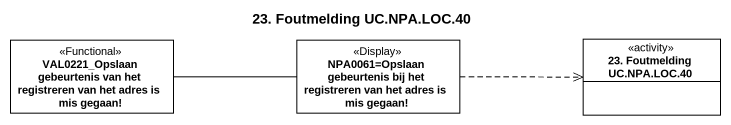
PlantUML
@startuml
title 23. Foutmelding UC.NPA.LOC.40
hide circle
hide empty members
class "VAL0221_Opslaan gebeurtenis van het registreren van het adres is mis gegaan!" as VAL0221_Opslaan_gebeurtenis <<Functional>>
class "NPA0061=Opslaan gebeurtenis bij het registreren van het adres is mis gegaan!" as NPA0061_Opslaan_gebeurtenis <<Display>>
class "23. Foutmelding UC.NPA.LOC.40" as c23_Foutmelding_UC_NPA_LOC_40 <<activity>>
VAL0221_Opslaan_gebeurtenis -right- NPA0061_Opslaan_gebeurtenis
NPA0061_Opslaan_gebeurtenis .right.> c23_Foutmelding_UC_NPA_LOC_40
@enduml
